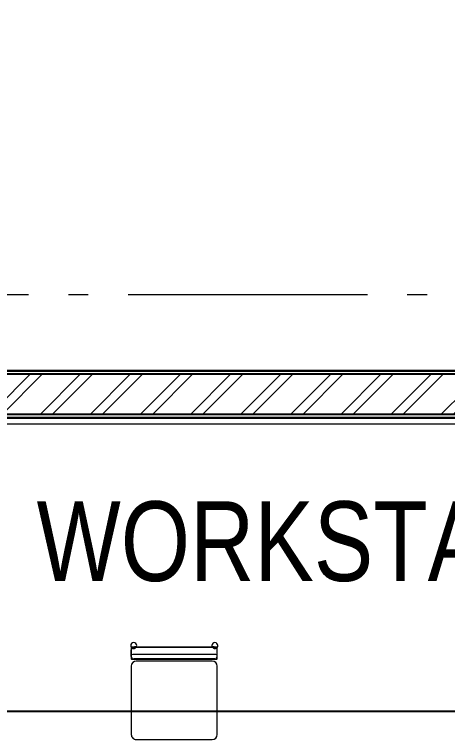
# Model space of a CAD drawing. Header units: millimetres. Extents: x -187347 to 135007, y -6415 to 292048.
# Drawn here: x -59661 to -57489, y -6178 to -2539 of the extents above; entities that cross this region are included whole.
import ezdxf

# ---------------------------------------------------------------- set-up
doc = ezdxf.new("R2010")
doc.units = ezdxf.units.MM
doc.header["$LTSCALE"] = 100
doc.linetypes.add('Z_LINE-CNTR', pattern=[17, 12, -2, 1, -2])
for name, color, linetype, lineweight in [('A-AREA-IDEN', 7, 'Continuous', 5), ('A-WALL', 7, 'Continuous', 5), ('A-WALL-FNSH', 7, 'Continuous', 5), ('A-WALL-PATT', 7, 'Continuous', 5), ('I-FURN', 7, 'Continuous', 5), ('S-GRID', 7, 'Continuous', 5)]:
    doc.layers.add(name, color=color, linetype=linetype, lineweight=lineweight)
doc.layers.add('Tracklength', color=4, linetype='Continuous')
doc.styles.add('Arial_40', font='arial.ttf', dxfattribs={"width": 0.8, "height": 125})

# ---------------------------------------------------------------- blocks, each defined once
blk = doc.blocks.new('Chair-Breuer - Chair-Breuer-1777811-BLOCK WORK - GROUND FLOOR PLAN - FOR SITE')
at = {"layer": 'I-FURN'}
for p, q in [((190.5, 241.3), (-190.5, 241.3)), ((-215.9, 215.9), (-215.9, -127)), ((215.9, -127), (215.9, 215.9)), ((-215.9, -163.5), (-215.9, -183.4)), ((-215.9, -176.2), (-215.9, -208.7)), ((-203.2, -163.5), (203.2, -163.5)), ((-190.5, -152.4), (190.5, -152.4)), ((190.5, -161.3), (-190.5, -161.3)), ((215.9, -183.4), (215.9, -163.5)), ((215.9, -176.2), (215.9, -208.7)), ((-215.9, -183.4), (-215.9, -221.4)), ((-190.5, -185.6), (190.5, -185.6)), ((215.9, -221.4), (215.9, -183.4)), ((-203.2, -221.4), (203.2, -221.4)), ((190.5, -223.6), (-190.5, -223.6))]:
    blk.add_line(p, q, dxfattribs=at)
for centre, radius, start, end in [((-190.5, 215.9), 25.4, 90, 180), ((190.5, 215.9), 25.4, 360, 90), ((-190.5, -127), 25.4, 180, 270), ((190.5, -127), 25.4, 270, 360), ((-203.2, -176.2), 12.7, 90, 180), ((203.2, -176.2), 12.7, 0, 90), ((-203.5, -230.6), 15.1, 360, 180), ((-203.2, -208.7), 12.7, 180, 270), ((203.7, -230.6), 15.1, 360, 180), ((203.2, -208.7), 12.7, 270, 0), ((-203.5, -230.6), 15.1, 180, 360), ((203.7, -230.6), 15.1, 180, 360)]:
    blk.add_arc(centre, radius, start, end, dxfattribs=at)
for centre, major_axis, start_param, end_param in [((-190.5, -163.5), (-25.4, 0), 4.712389, 6.283185), ((190.5, -163.5), (-25.4, 0), 3.141593, 4.712389), ((-190.5, -183.4), (25.4, 0), 3.141593, 4.712389), ((190.5, -183.4), (25.4, 0), 4.712389, 6.283185), ((-190.5, -221.4), (-25.4, 0), 0, 1.570796), ((190.5, -221.4), (25.4, 0), 4.712389, 6.283185)]:
    blk.add_ellipse(centre, major_axis=major_axis, ratio=0.087156, start_param=start_param, end_param=end_param, dxfattribs=at)

msp = doc.modelspace()

# ---------------------------------------------------------------- hatches: boundary and pattern name
at = {"layer": 'A-WALL-PATT', "true_color": 0xff8040}
for points in [[(-58457.8, -4330), (-57244.1, -4330), (-57244.1, -4325), (-62363.6, -4325), (-62363.6, -4330), (-59939.1, -4330)], [(-57717.1, -4565), (-55409.9, -4565), (-55409.9, -4560), (-60359.9, -4560), (-60359.9, -4565), (-58457.8, -4565)]]:
    msp.add_hatch(color=11, dxfattribs=at).paths.add_polyline_path(points)
at = {"layer": 'A-WALL-PATT'}
h = msp.add_hatch(dxfattribs=at)
h.set_pattern_fill('FP_33', color=256, angle=45, style=0, pattern_type=2)
h.set_pattern_definition([(45, (-212939.88, 104055), (-125.72359, 125.72359), []), (45, (-212939.88, 104245.5), (-125.72359, 125.72359), [])])
h.paths.add_polyline_path([(-42904.3, -4545), (-38739.9, -4545), (-38739.9, -4345), (-51989.9, -4345), (-51989.9, -4545), (-43274.6, -4545)])
h.paths.add_polyline_path([(-55495.2, -4545), (-52189.9, -4545), (-52189.9, -4345), (-62809.9, -4345), (-62809.9, -4545), (-56235.8, -4545)])

# ---------------------------------------------------------------- linework, layer by layer
at = {"layer": 'A-WALL'}
for p, q in [((-57244.9, -4330), (-62362.8, -4330)), ((-60359.9, -4560), (-55409.9, -4560)), ((-55439.9, -4595), (-60329.9, -4595))]:
    msp.add_line(p, q, dxfattribs=at)
at = {"layer": 'A-WALL', "lineweight": 25}
for p, q in [((-57244.9, -4345), (-62301.7, -4345)), ((-60359.9, -4545), (-55389.9, -4545))]:
    msp.add_line(p, q, dxfattribs=at)
at = {"layer": 'A-WALL-FNSH'}
for p, q in [((-57244.9, -4325), (-62362.8, -4325)), ((-62301.7, -4345), (-57244.9, -4345)), ((-55409.9, -4545), (-60359.9, -4545)), ((-60359.9, -4565), (-55409.9, -4565))]:
    msp.add_line(p, q, dxfattribs=at)
at = {"layer": 'S-GRID', "color": 152, "linetype": 'Z_LINE-CNTR'}
msp.add_line((-89691.4, -3945), (-18064, -3945), dxfattribs=at)
at = {"layer": 'Tracklength'}
msp.add_lwpolyline([(-89691.4, 120387.9), (-18064, 120387.9), (-18064, -6038.2), (-89691.4, -6038.2)], close=True, dxfattribs=at)

# ---------------------------------------------------------------- block references
at = {"layer": 'I-FURN', "color": 253, "lineweight": 5, "true_color": 0xaaaaaa, "rotation": 180}
msp.add_blockref('Chair-Breuer - Chair-Breuer-1777811-BLOCK WORK - GROUND FLOOR PLAN - FOR SITE', (-58859.9, -5937.1), dxfattribs=at)

# ---------------------------------------------------------------- texts
at = {"layer": 'A-AREA-IDEN', "color": 7, "insert": (-59550.3, -4982.7), "char_height": 400, "width": 3585.003, "attachment_point": 1, "style": 'Arial_40'}
msp.add_mtext('WORKSTATIONS', dxfattribs=at)

doc.saveas('drawing.dxf')
